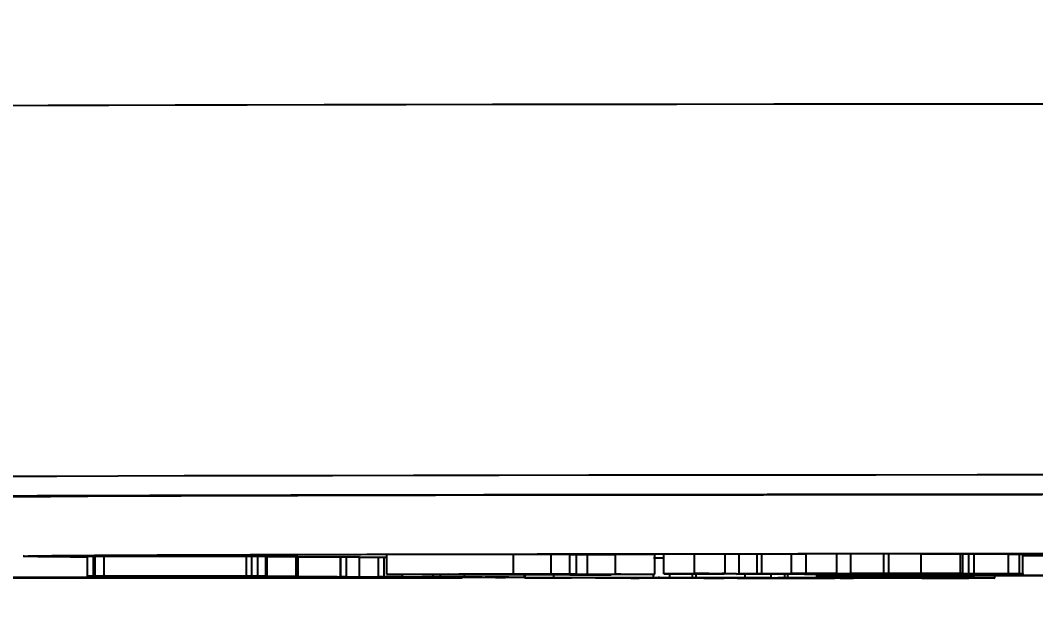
# Model space of a CAD drawing. Header units: millimetres. Extents: x 2223 to 4172, y 741 to 2119.
# Drawn here: x 3034.7 to 3086.8, y 921.9 to 951.5 of the extents above; entities that cross this region are included whole.
import ezdxf

# ---------------------------------------------------------------- set-up
doc = ezdxf.new("R2010")
doc.units = ezdxf.units.MM
doc.layers.add('AM_5', color=3, linetype='Continuous', lineweight=25)
doc.styles.add('SLDTEXTSTYLE1', font='txt.shx', dxfattribs={"width": 0.7, "bigfont": 'gbcbig.shx'})
doc.dimstyles.new('SLDDIMSTYLE12$0', dxfattribs={"dimtxt": 12, "dimasz": 10, "dimexe": 0, "dimexo": 0.0625, "dimgap": 0.875, "dimtad": 1, "dimdec": 1, "dimlfac": 1.8, "dimrnd": 1e-09, "dimzin": 12, "dimdsep": 46, "dimtxsty": 'SLDTEXTSTYLE1', "dimcen": 0.09, "dimdle": 8.16, "dimclrd": 3, "dimclre": 3, "dimadec": 0, "dimazin": 3, "dimtfac": 1, "dimtdec": 1, "dimtofl": 0, "dimtmove": 0, "dimatfit": 3, "dimfxl": 0, "dimfrac": 2, "dimtolj": 1, "dimlwd": 5, "dimlwe": 5, "dimarcsym": 0})

# ---------------------------------------------------------------- blocks, each defined once
blk = doc.blocks.new('*D36')
at = {"layer": 'AM_5', "color": 3, "lineweight": 5, "transparency": 16777216}
blk.add_line((3103.118, 1164.498), (2915.124, 1164.498), dxfattribs=at)
at = {"layer": 'AM_5', "color": 3, "linetype": 'Continuous', "lineweight": 5, "transparency": 16777216}
for p, q in [((2915.124, 1154.498), (2915.124, 932.886)), ((3057.372, 922.886), (2915.124, 922.886))]:
    blk.add_line(p, q, dxfattribs=at)
at = {"layer": 'AM_5', "color": 3, "transparency": 16777216}
for points in [[(2913.457, 1154.498), (2916.791, 1154.498), (2915.124, 1164.498)], [(2913.457, 932.886), (2916.791, 932.886), (2915.124, 922.886)]]:
    blk.add_solid(points, dxfattribs=at)
at = {"layer": 'Defpoints', "color": 0, "transparency": 16777216}
for p in [(3103.18, 1164.498), (2915.124, 922.886), (3057.435, 922.886)]:
    blk.add_point(p, dxfattribs=at)
at = {"layer": 'AM_5', "color": 0, "transparency": 16777216, "insert": (2908.249, 990.168), "char_height": 12, "attachment_point": 5, "rotation": 90, "style": 'SLDTEXTSTYLE1'}
blk.add_mtext('\\A1;245', dxfattribs=at)
blk = doc.blocks.new('*D37')
at = {"layer": 'AM_5', "color": 3, "lineweight": 5, "transparency": 16777216}
blk.add_line((3056.35, 922.958), (2915.303, 922.958), dxfattribs=at)
at = {"layer": 'AM_5', "color": 3, "linetype": 'Continuous', "lineweight": 5, "transparency": 16777216}
for p, q in [((2915.303, 912.958), (2915.303, 887.802)), ((3039.092, 877.802), (2915.303, 877.802))]:
    blk.add_line(p, q, dxfattribs=at)
at = {"layer": 'AM_5', "color": 3, "transparency": 16777216}
for points in [[(2913.636, 912.958), (2916.97, 912.958), (2915.303, 922.958)], [(2913.636, 887.802), (2916.97, 887.802), (2915.303, 877.802)]]:
    blk.add_solid(points, dxfattribs=at)
at = {"layer": 'Defpoints', "color": 0, "transparency": 16777216}
for p in [(3056.412, 922.958), (2915.303, 877.802), (3039.155, 877.802)]:
    blk.add_point(p, dxfattribs=at)
at = {"layer": 'AM_5', "color": 0, "transparency": 16777216, "insert": (2908.428, 900.38), "char_height": 12, "attachment_point": 5, "rotation": 90, "style": 'SLDTEXTSTYLE1'}
blk.add_mtext('\\A1;45', dxfattribs=at)

msp = doc.modelspace()

# ---------------------------------------------------------------- linework, layer by layer
at = {"color": 7, "linetype": 'Continuous', "lineweight": 25}
for p, q in [((3034.844, 924.026), (3034.899, 924.029)), ((3038.455, 924.009), (3038.149, 924.009)), ((3038.149, 923.009), (3038.149, 924.009)), ((3038.519, 924.008), (3038.455, 924.009)), ((3038.455, 923.009), (3038.455, 924.009)), ((3038.519, 924.008), (3038.519, 923.008)), ((3046.309, 924.01), (3039.008, 924.007)), ((3039.008, 923.007), (3039.008, 924.007)), ((3046.309, 923.01), (3046.309, 924.01)), ((3046.887, 924.012), (3046.581, 924.012)), ((3046.581, 923.012), (3046.581, 924.012)), ((3047.297, 924.007), (3046.887, 924.012)), ((3046.887, 923.012), (3046.887, 924.012)), ((3047.353, 924.005), (3047.297, 924.007)), ((3047.297, 923.007), (3047.297, 924.007)), ((3047.356, 923.005), (3047.356, 924.005)), ((3048.858, 922.994), (3048.858, 923.994)), ((3048.96, 922.992), (3048.96, 923.992)), ((3051.125, 923.975), (3048.96, 923.972)), ((3051.125, 922.975), (3051.125, 923.975)), ((3051.418, 923.977), (3051.14, 923.976)), ((3051.14, 922.976), (3051.14, 923.976)), ((3052.103, 923.974), (3051.418, 923.977)), ((3051.418, 923.977), (3051.418, 922.977)), ((3052.103, 922.974), (3052.103, 923.974)), ((3053.08, 923.966), (3052.103, 923.965)), ((3053.357, 923.969), (3053.08, 923.968)), ((3053.08, 922.968), (3053.08, 923.968)), ((3053.502, 923.968), (3053.357, 923.969)), ((3053.357, 922.969), (3053.357, 923.969)), ((3059.993, 924.113), (3053.502, 924.093)), ((3053.502, 923.093), (3053.502, 924.093)), ((3061.924, 924.117), (3059.993, 924.116)), ((3059.993, 923.116), (3059.993, 924.116)), ((3061.924, 923.117), (3061.924, 924.117)), ((3062.877, 924.112), (3061.924, 924.112)), ((3062.877, 923.112), (3062.877, 924.112)), ((3063.797, 924.102), (3063.224, 924.103)), ((3063.224, 923.103), (3063.224, 924.103)), ((3065.225, 924.106), (3063.797, 924.102)), ((3063.797, 923.102), (3063.797, 924.102)), ((3067.251, 924.111), (3065.225, 924.11)), ((3065.225, 923.11), (3065.225, 924.11)), ((3067.251, 923.111), (3067.251, 924.111)), ((3069.286, 924.129), (3067.706, 924.127)), ((3067.706, 923.127), (3067.706, 924.127)), ((3070.847, 924.136), (3069.286, 924.136)), ((3069.286, 923.136), (3069.286, 924.136)), ((3070.847, 923.136), (3070.847, 924.136)), ((3071.561, 924.132), (3070.847, 924.134)), ((3072.496, 924.133), (3071.561, 924.132)), ((3071.561, 923.132), (3071.561, 924.132)), ((3072.727, 924.136), (3072.496, 924.133)), ((3072.496, 923.133), (3072.496, 924.133)), ((3074.25, 924.135), (3072.727, 924.136)), ((3072.727, 923.136), (3072.727, 924.136)), ((3075.011, 924.137), (3074.25, 924.136)), ((3074.25, 923.136), (3074.25, 924.136)), ((3076.575, 924.144), (3075.011, 924.144)), ((3075.011, 923.144), (3075.011, 924.144)), ((3076.575, 923.144), (3076.575, 924.144)), ((3077.289, 924.14), (3076.575, 924.142)), ((3078.982, 924.142), (3077.289, 924.14)), ((3077.289, 923.14), (3077.289, 924.14)), ((3079.236, 924.145), (3078.982, 924.142)), ((3078.982, 923.142), (3078.982, 924.142)), ((3080.9, 924.144), (3079.236, 924.145)), ((3079.236, 923.145), (3079.236, 924.145)), ((3080.9, 923.144), (3080.9, 924.144)), ((3083.04, 924.138), (3082.927, 924.138)), ((3082.927, 923.138), (3082.927, 924.138)), ((3083.04, 923.138), (3083.04, 924.138)), ((3083.345, 924.128), (3083.04, 924.128)), ((3083.615, 924.131), (3083.345, 924.128)), ((3083.345, 923.128), (3083.345, 924.128)), ((3085.38, 924.13), (3083.615, 924.131)), ((3083.615, 923.131), (3083.615, 924.131)), ((3085.38, 923.13), (3085.38, 924.13)), ((3085.95, 923.121), (3085.95, 924.121)), ((3086.115, 923.12), (3086.115, 924.12)), ((3038.54, 923.004), (3038.149, 923.009)), ((3038.149, 923.009), (3038.455, 923.009)), ((3038.455, 923.009), (3038.519, 923.008)), ((3038.83, 923.005), (3038.846, 923.004)), ((3039.008, 923.007), (3046.309, 923.01)), ((3046.456, 923.008), (3039.155, 923.006)), ((3040.002, 923.006), (3040.002, 922.99)), ((3043.454, 923), (3043.454, 923.007)), ((3043.465, 922.968), (3043.743, 922.969)), ((3044.411, 922.964), (3043.465, 922.968)), ((3043.743, 922.969), (3043.932, 922.968)), ((3044.689, 922.965), (3044.411, 922.964)), ((3044.5, 922.965), (3044.689, 922.965)), ((3044.513, 922.967), (3051.125, 922.975)), ((3050.897, 922.974), (3044.656, 922.967)), ((3044.689, 922.965), (3044.689, 922.967)), ((3045.854, 922.958), (3050.946, 922.973)), ((3045.854, 922.958), (3045.854, 922.968)), ((3045.997, 922.958), (3045.854, 922.958)), ((3053.255, 922.966), (3045.997, 922.958)), ((3046.637, 923.011), (3046.581, 923.012)), ((3046.581, 923.012), (3046.887, 923.012)), ((3046.887, 923.012), (3047.297, 923.007)), ((3047.297, 923.007), (3047.279, 923.005)), ((3052.103, 922.974), (3047.655, 922.961)), ((3047.655, 922.961), (3047.703, 922.96)), ((3047.703, 922.96), (3053.113, 922.966)), ((3047.703, 922.96), (3047.703, 922.961)), ((3047.855, 922.96), (3047.855, 922.952)), ((3048.199, 922.95), (3047.892, 922.951)), ((3050.468, 922.963), (3050.468, 922.96)), ((3050.946, 922.973), (3050.897, 922.974)), ((3051.14, 922.976), (3051.418, 922.977)), ((3051.283, 922.976), (3051.14, 922.976)), ((3052.928, 922.936), (3051.243, 922.941)), ((3051.243, 922.941), (3051.485, 922.941)), ((3051.418, 922.977), (3052.103, 922.974)), ((3051.485, 922.941), (3051.778, 922.94)), ((3052.393, 922.94), (3058.056, 922.95)), ((3052.88, 922.937), (3053.171, 922.937)), ((3058.536, 922.948), (3052.913, 922.939)), ((3053.171, 922.937), (3052.928, 922.936)), ((3053.08, 922.968), (3053.357, 922.969)), ((3053.269, 922.968), (3053.08, 922.968)), ((3053.105, 922.952), (3053.105, 922.965)), ((3053.113, 922.966), (3053.113, 922.968)), ((3053.171, 922.937), (3053.171, 922.939)), ((3053.357, 922.969), (3054.303, 922.965)), ((3053.502, 923.093), (3060.244, 923.113)), ((3054.37, 923.093), (3053.502, 923.093)), ((3054.026, 922.964), (3053.837, 922.965)), ((3054.303, 922.965), (3054.026, 922.964)), ((3054.303, 922.965), (3054.303, 923.093)), ((3056.643, 923.101), (3055.143, 923.096)), ((3055.308, 923.092), (3055.308, 923.097)), ((3055.308, 923.092), (3055.31, 923.092)), ((3055.31, 923.092), (3055.31, 923.097)), ((3055.652, 922.953), (3057.48, 922.954)), ((3055.806, 922.952), (3055.652, 922.953)), ((3055.868, 922.96), (3055.868, 923.092)), ((3056.247, 922.958), (3056.247, 923.092)), ((3061.274, 923.094), (3056.643, 923.101)), ((3058.613, 923.107), (3057.196, 923.102)), ((3057.196, 923.102), (3061.827, 923.096)), ((3057.48, 922.954), (3057.48, 923.092)), ((3057.48, 922.954), (3060.558, 922.946)), ((3058.195, 923.087), (3059.34, 923.088)), ((3063.244, 923.1), (3058.613, 923.107)), ((3058.729, 923.094), (3058.729, 923.098)), ((3059.281, 922.943), (3059.079, 922.943)), ((3061.924, 923.117), (3059.166, 923.109)), ((3059.166, 923.109), (3062.823, 923.103)), ((3060.558, 922.946), (3059.281, 922.943)), ((3059.29, 923.092), (3059.29, 923.097)), ((3059.34, 923.088), (3059.34, 923.097)), ((3059.34, 923.088), (3061.274, 923.094)), ((3067.251, 923.111), (3059.682, 923.087)), ((3059.993, 923.116), (3061.924, 923.117)), ((3060.244, 923.113), (3059.993, 923.116)), ((3060.558, 922.946), (3060.558, 923.09)), ((3060.573, 923.09), (3060.573, 922.922)), ((3061.192, 923.112), (3061.192, 923.115)), ((3061.192, 923.112), (3062.877, 923.112)), ((3061.827, 923.102), (3061.827, 923.096)), ((3061.827, 923.096), (3063.244, 923.1)), ((3062.053, 923.095), (3062.053, 922.929)), ((3063.224, 923.103), (3063.797, 923.102)), ((3063.797, 923.102), (3065.492, 923.107)), ((3064.201, 922.913), (3064.382, 922.914)), ((3066.258, 922.91), (3064.201, 922.913)), ((3064.382, 922.914), (3064.68, 922.913)), ((3065.004, 923.073), (3064.773, 923.072)), ((3065.004, 923.073), (3065.004, 923.104)), ((3065.225, 923.11), (3067.251, 923.111)), ((3065.492, 923.107), (3065.225, 923.11)), ((3065.306, 922.914), (3069.581, 922.927)), ((3067.965, 922.919), (3065.992, 922.913)), ((3066.139, 922.911), (3066.139, 922.913)), ((3066.139, 922.911), (3066.439, 922.911)), ((3066.439, 922.911), (3066.258, 922.91)), ((3066.439, 922.911), (3066.439, 922.914)), ((3067.178, 922.933), (3067.178, 923.111)), ((3067.706, 923.127), (3070.801, 923.131)), ((3068.566, 923.126), (3067.706, 923.127)), ((3069.292, 922.917), (3067.965, 922.919)), ((3068.014, 922.929), (3068.014, 923.127)), ((3070.267, 922.926), (3068.144, 922.919)), ((3068.144, 922.919), (3069.215, 922.918)), ((3069.176, 922.928), (3069.176, 923.128)), ((3069.176, 922.928), (3069.356, 922.929)), ((3069.433, 922.928), (3069.176, 922.928)), ((3069.215, 922.918), (3069.215, 922.922)), ((3069.286, 923.136), (3070.847, 923.136)), ((3069.356, 922.929), (3069.356, 923.128)), ((3069.356, 922.929), (3071.885, 922.925)), ((3069.764, 922.905), (3069.764, 922.924)), ((3069.764, 922.905), (3069.912, 922.906)), ((3074.432, 922.9), (3069.764, 922.905)), ((3070.557, 923.13), (3069.856, 923.129)), ((3069.912, 922.906), (3069.912, 922.925)), ((3069.912, 922.906), (3070.188, 922.906)), ((3070.256, 923.117), (3070.256, 923.129)), ((3070.256, 923.117), (3070.598, 923.122)), ((3070.465, 923.117), (3070.256, 923.117)), ((3070.847, 923.136), (3070.701, 923.135)), ((3070.701, 923.135), (3071.561, 923.132)), ((3070.798, 922.906), (3074.351, 922.92)), ((3071.49, 922.925), (3070.891, 922.926)), ((3071.425, 923.112), (3083.345, 923.128)), ((3072.283, 923.112), (3071.425, 923.112)), ((3073.393, 922.912), (3071.53, 922.905)), ((3071.548, 923.129), (3071.539, 923.128)), ((3071.561, 923.132), (3072.496, 923.133)), ((3071.742, 922.904), (3071.742, 922.906)), ((3071.742, 922.904), (3072.933, 922.902)), ((3074.297, 923.135), (3071.785, 923.131)), ((3071.785, 923.131), (3072.196, 923.13)), ((3071.885, 922.925), (3071.885, 923.112)), ((3072.039, 922.919), (3072.483, 922.921)), ((3072.196, 923.13), (3072.196, 923.132)), ((3072.496, 923.133), (3072.727, 923.136)), ((3072.691, 923.119), (3080.464, 923.129)), ((3073.554, 923.118), (3072.691, 923.119)), ((3072.727, 923.136), (3074.297, 923.135)), ((3072.933, 922.902), (3072.933, 922.911)), ((3073.216, 922.92), (3073.216, 923.114)), ((3074.719, 922.911), (3073.393, 922.912)), ((3075.083, 922.919), (3073.544, 922.913)), ((3073.544, 922.913), (3074.869, 922.912)), ((3078.25, 923.12), (3073.575, 923.114)), ((3074.312, 923.123), (3073.621, 923.121)), ((3073.908, 922.921), (3073.908, 923.114)), ((3073.908, 922.921), (3074.058, 922.922)), ((3074.137, 922.921), (3073.908, 922.921)), ((3074.058, 922.922), (3074.058, 923.115)), ((3074.058, 922.922), (3078.542, 922.917)), ((3074.25, 923.136), (3076.529, 923.139)), ((3075.111, 923.135), (3074.25, 923.136)), ((3074.297, 923.135), (3074.297, 923.136)), ((3074.351, 922.92), (3074.415, 922.92)), ((3075.901, 922.903), (3074.432, 922.9)), ((3082.382, 923.131), (3074.846, 923.121)), ((3074.869, 922.912), (3074.869, 922.918)), ((3074.916, 923.105), (3074.916, 923.116)), ((3075.124, 923.104), (3074.916, 923.105)), ((3074.919, 922.907), (3075.019, 922.908)), ((3075.192, 922.907), (3074.919, 922.907)), ((3074.985, 923.13), (3074.985, 923.135)), ((3075.011, 923.144), (3076.575, 923.144)), ((3076.658, 922.913), (3075.192, 922.907)), ((3075.385, 922.899), (3075.385, 922.902)), ((3075.385, 922.899), (3075.503, 922.9)), ((3077.311, 922.897), (3075.385, 922.899)), ((3075.503, 922.9), (3075.503, 922.902)), ((3075.503, 922.9), (3075.888, 922.899)), ((3075.552, 923.117), (3075.552, 923.053)), ((3075.552, 923.051), (3075.552, 923.053)), ((3075.552, 923.053), (3085.44, 923.053)), ((3076.592, 923.051), (3075.552, 923.051)), ((3075.552, 922.992), (3075.552, 923.051)), ((3075.552, 922.989), (3075.552, 922.992)), ((3075.552, 922.992), (3076.592, 922.992)), ((3083.63, 922.989), (3075.552, 922.989)), ((3076.972, 922.918), (3075.691, 922.919)), ((3075.722, 922.904), (3075.722, 922.909)), ((3075.722, 922.904), (3075.901, 922.903)), ((3075.888, 922.899), (3075.888, 922.903)), ((3075.901, 922.903), (3075.901, 922.91)), ((3075.969, 923.126), (3075.969, 923.141)), ((3076.195, 923.125), (3075.969, 923.126)), ((3076.231, 923.116), (3076.231, 923.118)), ((3076.231, 923.116), (3077.882, 923.116)), ((3076.235, 922.912), (3076.235, 922.919)), ((3076.235, 922.912), (3076.385, 922.913)), ((3076.385, 922.913), (3076.385, 922.919)), ((3076.385, 922.913), (3076.658, 922.913)), ((3076.575, 923.144), (3076.393, 923.143)), ((3076.393, 923.143), (3077.289, 923.14)), ((3076.496, 923.134), (3076.4, 923.138)), ((3076.477, 922.9), (3079.259, 922.914)), ((3076.477, 922.9), (3076.477, 922.912)), ((3076.592, 922.992), (3076.592, 923.051)), ((3076.658, 922.913), (3076.658, 922.918)), ((3079.392, 922.913), (3076.766, 922.899)), ((3077.044, 922.898), (3077.044, 922.901)), ((3077.044, 922.898), (3077.429, 922.898)), ((3077.289, 923.14), (3078.982, 923.142)), ((3077.429, 922.898), (3077.311, 922.897)), ((3077.882, 923.116), (3077.374, 923.115)), ((3077.429, 922.898), (3077.429, 922.903)), ((3080.9, 923.144), (3077.569, 923.139)), ((3077.882, 923.116), (3077.882, 923.12)), ((3078.2, 922.913), (3077.92, 922.913)), ((3078.011, 923.111), (3078.011, 923.12)), ((3078.16, 923.11), (3078.011, 923.111)), ((3078.152, 922.995), (3078.152, 923.048)), ((3078.542, 922.917), (3078.2, 922.913)), ((3080.191, 923.114), (3078.25, 923.12)), ((3078.542, 922.917), (3078.542, 922.989)), ((3078.693, 922.916), (3078.693, 922.989)), ((3078.693, 922.916), (3078.81, 922.917)), ((3078.982, 922.916), (3078.693, 922.916)), ((3078.81, 922.989), (3078.81, 922.917)), ((3078.81, 922.917), (3080.207, 922.915)), ((3078.982, 923.142), (3079.236, 923.145)), ((3085.38, 923.13), (3079.069, 923.122)), ((3079.069, 923.122), (3081.049, 923.115)), ((3079.236, 923.145), (3080.9, 923.144)), ((3079.259, 922.914), (3079.304, 922.915)), ((3079.96, 923.131), (3079.31, 923.129)), ((3079.488, 922.913), (3079.392, 922.913)), ((3080.249, 922.895), (3079.488, 922.913)), ((3080.207, 922.915), (3080.207, 922.989)), ((3080.207, 922.915), (3080.931, 922.899)), ((3080.538, 922.895), (3080.249, 922.895)), ((3080.464, 923.129), (3080.718, 923.132)), ((3083.593, 922.911), (3080.538, 922.895)), ((3080.718, 923.132), (3082.382, 923.131)), ((3080.918, 923.122), (3080.918, 923.124)), ((3081.008, 923.121), (3080.918, 923.122)), ((3080.931, 922.899), (3080.931, 922.989)), ((3080.931, 922.899), (3081.027, 922.899)), ((3081.027, 922.899), (3081.027, 922.989)), ((3081.027, 922.899), (3083.304, 922.911)), ((3081.029, 923.024), (3081.029, 923.048)), ((3084.837, 923.024), (3081.029, 923.024)), ((3084.991, 923.021), (3081.029, 923.021)), ((3081.029, 923.021), (3081.029, 922.995)), ((3081.049, 923.115), (3081.049, 923.124)), ((3081.394, 923.113), (3081.394, 923.125)), ((3082.589, 923.051), (3084.49, 923.051)), ((3082.589, 922.992), (3082.589, 923.021)), ((3082.589, 922.992), (3083.63, 922.992)), ((3082.642, 922.912), (3082.642, 922.989)), ((3082.642, 922.912), (3082.759, 922.913)), ((3083.027, 922.912), (3082.642, 922.912)), ((3082.759, 922.913), (3082.759, 922.989)), ((3082.759, 922.913), (3084.686, 922.911)), ((3082.927, 923.138), (3083.04, 923.138)), ((3083.304, 922.911), (3083.349, 922.911)), ((3083.345, 923.128), (3083.615, 923.131)), ((3083.615, 923.131), (3085.38, 923.13)), ((3083.63, 922.992), (3083.63, 923.021)), ((3083.63, 922.992), (3083.63, 922.989)), ((3084.568, 922.911), (3084.183, 922.911)), ((3084.686, 922.911), (3084.568, 922.911)), ((3084.686, 922.911), (3084.686, 923.021)), ((3090.558, 922.989), (3084.991, 923.021)), ((3085.44, 923.053), (3085.44, 923.119))]:
    msp.add_line(p, q, dxfattribs=at)
at = {"color": 7, "linetype": 'Continuous', "lineweight": 25, "flags": 128}
for points in [[(3089.031, 947.194), (3083.706, 947.192), (3078.472, 947.189), (3073.352, 947.185), (3068.373, 947.18), (3063.555, 947.174), (3058.922, 947.168), (3054.496, 947.162), (3050.295, 947.154), (3046.342, 947.146), (3042.652, 947.137), (3039.245, 947.128), (3036.134, 947.119), (3033.336, 947.109), (3030.863, 947.098), (3028.726, 947.088), (3026.935, 947.077)], [(3089.031, 928.194), (3083.772, 928.192), (3078.602, 928.189), (3073.543, 928.185), (3068.619, 928.18), (3063.852, 928.175), (3059.264, 928.169), (3054.876, 928.162), (3050.707, 928.155), (3046.776, 928.147), (3043.1, 928.139), (3039.698, 928.13), (3036.583, 928.12), (3033.771, 928.111), (3031.273, 928.1), (3029.102, 928.09), (3027.266, 928.079), (3025.775, 928.068), (3024.635, 928.057)], [(3087.083, 927.175), (3082.212, 927.172), (3077.446, 927.169), (3072.81, 927.164), (3068.325, 927.159), (3064.015, 927.154), (3059.901, 927.148), (3056.003, 927.141), (3052.342, 927.133), (3048.934, 927.125), (3045.797, 927.117), (3042.948, 927.108), (3040.399, 927.099), (3038.163, 927.089), (3036.252, 927.079), (3034.676, 927.069), (3033.442, 927.058), (3032.556, 927.048), (3032.022, 927.037), (3031.844, 927.026), (3031.844, 927.026)]]:
    msp.add_lwpolyline(points, dxfattribs=at)
at = {"color": 7, "linetype": 'Continuous', "lineweight": 25}
for points, knots in [([(3089.21, 927.192), (3086.714, 927.191), (3081.677, 927.189), (3074.3, 927.183), (3067.058, 927.176), (3060.079, 927.168), (3053.476, 927.157), (3047.382, 927.146), (3041.89, 927.133), (3037.078, 927.119), (3033.015, 927.104), (3029.746, 927.088), (3027.207, 927.072), (3026.145, 927.062), (3025.619, 927.056)], [0, 0, 0, 0, 0.079959, 0.161371, 0.244142, 0.328893, 0.414217, 0.5, 0.585778, 0.671102, 0.755858, 0.838624, 0.920039, 1, 1, 1, 1]), ([(3038.149, 923.982), (3037.93, 923.983), (3036.975, 923.989), (3035.945, 923.999), (3035.002, 924.013), (3034.897, 924.022), (3034.844, 924.026)], [0, 0, 0, 0, 0.093549, 0.407564, 0.703776, 1, 1, 1, 1]), ([(3034.899, 924.029), (3034.946, 924.032), (3035.053, 924.04), (3035.923, 924.053), (3037.403, 924.067), (3039.579, 924.08), (3042.409, 924.094), (3045.923, 924.106), (3050.077, 924.119), (3054.821, 924.13), (3060.082, 924.14), (3065.774, 924.149), (3071.797, 924.156), (3078.02, 924.162), (3084.385, 924.167), (3090.738, 924.17), (3097.077, 924.172), (3103.344, 924.173), (3109.611, 924.172), (3115.95, 924.17), (3122.303, 924.167), (3128.668, 924.162), (3134.891, 924.156), (3140.914, 924.149), (3146.606, 924.14), (3151.867, 924.13), (3156.611, 924.119), (3160.765, 924.106), (3164.279, 924.094), (3167.109, 924.08), (3169.285, 924.067), (3170.766, 924.053), (3171.637, 924.04), (3171.744, 924.032), (3171.792, 924.029)], [0, 0, 0, 0, 0.023828, 0.053273, 0.084485, 0.115699, 0.147957, 0.180726, 0.213842, 0.247136, 0.28043, 0.313546, 0.346314, 0.378573, 0.409785, 0.440999, 0.470442, 0.499888, 0.529332, 0.558778, 0.58999, 0.621203, 0.653462, 0.68623, 0.719347, 0.752641, 0.785934, 0.819051, 0.851819, 0.884078, 0.915289, 0.946503, 0.975948, 1, 1, 1, 1]), ([(3039.008, 924.007), (3038.94, 924.007), (3038.839, 924.007), (3038.71, 924.007), (3038.627, 924.007), (3038.556, 924.008), (3038.533, 924.008), (3038.519, 924.008)], [0, 0, 0, 0, 0.282258, 0.415886, 0.550305, 0.716557, 1, 1, 1, 1]), ([(3046.638, 924.011), (3046.639, 924.011), (3046.644, 924.011), (3046.598, 924.01), (3046.507, 924.01), (3046.402, 924.01), (3046.33, 924.01), (3046.309, 924.01)], [0, 0, 0, 0, 0.132695, 0.344902, 0.557282, 0.875523, 1, 1, 1, 1]), ([(3048.858, 923.994), (3048.727, 923.995), (3048.484, 923.996), (3047.882, 923.997), (3047.482, 923.997), (3047.356, 923.997)], [0, 0, 0, 0, 0.4404149, 0.8228014, 1, 1, 1, 1]), ([(3048.94, 923.992), (3048.935, 923.993), (3048.929, 923.993), (3048.868, 923.994), (3048.858, 923.994)], [0, 0, 0, 0, 0.830719, 1, 1, 1, 1]), ([(3063.224, 924.103), (3063.189, 924.103), (3063.127, 924.105), (3063.002, 924.106), (3062.917, 924.107), (3062.877, 924.108)], [0, 0, 0, 0, 0.408182, 0.725272, 1, 1, 1, 1]), ([(3067.706, 923.932), (3067.691, 923.932), (3067.594, 923.932), (3067.368, 923.933), (3067.178, 923.933)], [0, 0, 0, 0, 0.156668, 1, 1, 1, 1]), ([(3082.927, 924.138), (3082.258, 924.138), (3081.579, 924.137), (3080.909, 924.137), (3080.9, 924.137)], [0, 0, 0, 0, 0.986687, 1, 1, 1, 1]), ([(3085.95, 924.121), (3085.839, 924.121), (3085.68, 924.122), (3085.449, 924.122), (3085.38, 924.122)], [0, 0, 0, 0, 0.700719, 1, 1, 1, 1]), ([(3086.113, 924.12), (3086.1, 924.12), (3086.074, 924.121), (3085.993, 924.121), (3085.95, 924.121)], [0, 0, 0, 0, 0.457866, 1, 1, 1, 1]), ([(3087.411, 924.053), (3087.303, 924.053), (3086.883, 924.053), (3086.443, 924.053), (3086.115, 924.053)], [0, 0, 0, 0, 0.254888, 1, 1, 1, 1]), ([(3038.519, 923.008), (3038.537, 923.008), (3038.563, 923.008), (3038.658, 923.007), (3038.753, 923.007), (3038.873, 923.007), (3038.962, 923.007), (3039.008, 923.007)], [0, 0, 0, 0, 0.35696, 0.506296, 0.628832, 0.807113, 1, 1, 1, 1]), ([(3043.73, 922.998), (3043.062, 922.998), (3042, 922.998), (3040.607, 922.998), (3039.672, 922.999), (3038.961, 923.001), (3038.662, 923.003), (3038.559, 923.004), (3038.54, 923.004)], [0, 0, 0, 0, 0.298114, 0.474394, 0.620068, 0.765882, 0.956507, 1, 1, 1, 1]), ([(3039.155, 923.006), (3039.104, 923.006), (3039.016, 923.005), (3038.915, 923.005), (3038.852, 923.005), (3038.843, 923.005), (3038.839, 923.005)], [0, 0, 0, 0, 0.290202, 0.50382, 0.763034, 1, 1, 1, 1]), ([(3038.846, 923.004), (3038.94, 923.004), (3039.12, 923.002), (3039.797, 923.001), (3040.813, 923), (3042.081, 923), (3043.016, 923), (3043.454, 923)], [0, 0, 0, 0, 0.179595, 0.343759, 0.495827, 0.763697, 1, 1, 1, 1]), ([(3040.033, 922.99), (3040.025, 922.99), (3039.984, 922.991), (3040.277, 922.992), (3040.961, 922.994), (3042.179, 922.996), (3043.176, 922.997), (3043.668, 922.997)], [0, 0, 0, 0, 0.036608, 0.183936, 0.408772, 0.708665, 1, 1, 1, 1]), ([(3045.33, 922.985), (3044.675, 922.985), (3043.562, 922.984), (3042.061, 922.985), (3041.073, 922.985), (3040.399, 922.987), (3040.197, 922.988), (3040.093, 922.988)], [0, 0, 0, 0, 0.3332849, 0.5666872, 0.7350111, 0.8630417, 1, 1, 1, 1]), ([(3040.393, 922.989), (3040.363, 922.989), (3040.303, 922.99), (3040.494, 922.991), (3040.953, 922.992), (3042.099, 922.994), (3043.202, 922.995), (3043.951, 922.995)], [0, 0, 0, 0, 0.098439, 0.192959, 0.327087, 0.54288, 1, 1, 1, 1]), ([(3045.047, 922.987), (3044.402, 922.987), (3043.411, 922.986), (3042.123, 922.986), (3041.342, 922.986), (3040.809, 922.987), (3040.515, 922.988), (3040.425, 922.988), (3040.393, 922.989)], [0, 0, 0, 0, 0.386905, 0.5938453, 0.741486, 0.8425466, 0.9443486, 1, 1, 1, 1]), ([(3043.454, 923), (3044.114, 923), (3045.068, 923.001), (3046.154, 923.002), (3046.738, 923.003), (3046.902, 923.004), (3046.985, 923.005)], [0, 0, 0, 0, 0.452303, 0.653993, 0.826668, 1, 1, 1, 1]), ([(3043.668, 922.997), (3044.325, 922.997), (3045.444, 922.998), (3046.924, 922.998), (3047.895, 922.997), (3048.55, 922.996), (3048.752, 922.994), (3048.858, 922.994)], [0, 0, 0, 0, 0.335879, 0.572344, 0.731569, 0.859032, 1, 1, 1, 1]), ([(3047.27, 923.004), (3047.154, 923.003), (3046.922, 923.002), (3046.089, 923), (3044.978, 922.999), (3044.126, 922.998), (3043.73, 922.998)], [0, 0, 0, 0, 0.221306, 0.442951, 0.740483, 1, 1, 1, 1]), ([(3043.932, 922.968), (3043.973, 922.968), (3044.032, 922.967), (3044.158, 922.967), (3044.273, 922.967), (3044.396, 922.967), (3044.474, 922.967), (3044.513, 922.967)], [0, 0, 0, 0, 0.3461, 0.493467, 0.642693, 0.820568, 1, 1, 1, 1]), ([(3043.951, 922.995), (3044.6, 922.995), (3045.595, 922.996), (3046.885, 922.996), (3047.649, 922.996), (3048.156, 922.995), (3048.407, 922.994), (3048.484, 922.994), (3048.507, 922.994)], [0, 0, 0, 0, 0.397346, 0.609831, 0.759517, 0.858592, 0.95839, 1, 1, 1, 1]), ([(3044.656, 922.967), (3044.61, 922.967), (3044.531, 922.967), (3044.454, 922.966), (3044.421, 922.966), (3044.434, 922.966), (3044.478, 922.966), (3044.5, 922.965)], [0, 0, 0, 0, 0.227355, 0.388209, 0.549679, 0.776891, 1, 1, 1, 1]), ([(3048.507, 922.994), (3048.543, 922.993), (3048.611, 922.993), (3048.507, 922.992), (3048.21, 922.991), (3047.242, 922.989), (3046.089, 922.988), (3045.175, 922.987), (3045.047, 922.987)], [0, 0, 0, 0, 0.099013, 0.188639, 0.277978, 0.435263, 0.920804, 1, 1, 1, 1]), ([(3048.858, 922.994), (3048.913, 922.993), (3049.026, 922.992), (3048.747, 922.99), (3047.985, 922.988), (3046.808, 922.986), (3045.788, 922.985), (3045.33, 922.985)], [0, 0, 0, 0, 0.14267, 0.2869, 0.459199, 0.757548, 1, 1, 1, 1]), ([(3046.309, 923.01), (3046.381, 923.01), (3046.486, 923.01), (3046.591, 923.01), (3046.643, 923.011), (3046.657, 923.011), (3046.644, 923.011), (3046.637, 923.011)], [0, 0, 0, 0, 0.3039299, 0.4394116, 0.5752405, 0.7665382, 1, 1, 1, 1]), ([(3046.991, 923.007), (3046.973, 923.007), (3046.935, 923.008), (3046.841, 923.008), (3046.722, 923.008), (3046.627, 923.008), (3046.535, 923.008), (3046.479, 923.008), (3046.456, 923.008)], [0, 0, 0, 0, 0.2921955, 0.5874478, 0.7122589, 0.8180509, 0.9240716, 1, 1, 1, 1]), ([(3047.009, 923.006), (3047.019, 923.006), (3047.038, 923.006), (3047.007, 923.007), (3046.991, 923.007)], [0, 0, 0, 0, 0.508302, 1, 1, 1, 1]), ([(3047.887, 922.952), (3047.881, 922.952), (3047.857, 922.954), (3048.263, 922.956), (3049.136, 922.958), (3050.015, 922.96), (3050.468, 922.96)], [0, 0, 0, 0, 0.075612, 0.323708, 0.651392, 1, 1, 1, 1]), ([(3053.643, 922.95), (3053.06, 922.949), (3052.068, 922.948), (3050.584, 922.947), (3049.512, 922.947), (3048.703, 922.948), (3048.369, 922.949), (3048.199, 922.95)], [0, 0, 0, 0, 0.333528, 0.567546, 0.735799, 0.864912, 1, 1, 1, 1]), ([(3048.461, 922.95), (3048.385, 922.95), (3048.237, 922.951), (3048.261, 922.952), (3048.533, 922.954), (3049.404, 922.956), (3050.36, 922.958), (3051.005, 922.958)], [0, 0, 0, 0, 0.098651, 0.191047, 0.328598, 0.547094, 1, 1, 1, 1]), ([(3053.105, 922.952), (3052.535, 922.951), (3051.661, 922.95), (3050.455, 922.949), (3049.659, 922.949), (3049.061, 922.949), (3048.675, 922.949), (3048.516, 922.95), (3048.461, 922.95)], [0, 0, 0, 0, 0.386956, 0.593793, 0.740338, 0.842099, 0.944778, 1, 1, 1, 1]), ([(3050.468, 922.96), (3051.054, 922.961), (3052.054, 922.962), (3053.523, 922.963), (3054.57, 922.962), (3055.359, 922.962), (3055.693, 922.961), (3055.868, 922.96)], [0, 0, 0, 0, 0.336368, 0.574645, 0.731944, 0.859761, 1, 1, 1, 1]), ([(3051.005, 922.958), (3051.579, 922.959), (3052.454, 922.96), (3053.685, 922.961), (3054.473, 922.961), (3055.054, 922.961), (3055.388, 922.96), (3055.523, 922.96), (3055.561, 922.96)], [0, 0, 0, 0, 0.397528, 0.607391, 0.759995, 0.859904, 0.960457, 1, 1, 1, 1]), ([(3051.125, 922.975), (3051.175, 922.975), (3051.256, 922.975), (3051.339, 922.975), (3051.372, 922.975), (3051.363, 922.975), (3051.316, 922.976), (3051.283, 922.976)], [0, 0, 0, 0, 0.239307, 0.388341, 0.538232, 0.677649, 1, 1, 1, 1]), ([(3051.778, 922.94), (3051.836, 922.94), (3051.918, 922.94), (3052.069, 922.94), (3052.193, 922.94), (3052.304, 922.94), (3052.368, 922.94), (3052.393, 922.94)], [0, 0, 0, 0, 0.362826, 0.512382, 0.662913, 0.871019, 1, 1, 1, 1]), ([(3052.913, 922.939), (3052.866, 922.939), (3052.791, 922.939), (3052.747, 922.938), (3052.752, 922.938), (3052.8, 922.938), (3052.856, 922.938), (3052.88, 922.937)], [0, 0, 0, 0, 0.266956, 0.429529, 0.591357, 0.826533, 1, 1, 1, 1]), ([(3055.561, 922.96), (3055.642, 922.96), (3055.796, 922.959), (3055.83, 922.958), (3055.685, 922.957), (3054.971, 922.954), (3054.002, 922.953), (3053.203, 922.952), (3053.105, 922.952)], [0, 0, 0, 0, 0.099186, 0.189605, 0.279846, 0.434014, 0.930829, 1, 1, 1, 1]), ([(3053.113, 922.966), (3053.163, 922.966), (3053.244, 922.966), (3053.327, 922.967), (3053.36, 922.967), (3053.351, 922.967), (3053.303, 922.967), (3053.269, 922.968)], [0, 0, 0, 0, 0.239079, 0.388006, 0.537788, 0.677074, 1, 1, 1, 1]), ([(3053.837, 922.965), (3053.803, 922.965), (3053.744, 922.966), (3053.615, 922.966), (3053.495, 922.966), (3053.372, 922.966), (3053.296, 922.966), (3053.255, 922.966)], [0, 0, 0, 0, 0.282446, 0.488833, 0.649378, 0.810868, 1, 1, 1, 1]), ([(3056.21, 922.957), (3056.109, 922.956), (3055.834, 922.954), (3054.905, 922.952), (3054.035, 922.95), (3053.643, 922.95)], [0, 0, 0, 0, 0.242788, 0.658331, 1, 1, 1, 1]), ([(3055.143, 923.096), (3055.052, 923.096), (3054.87, 923.095), (3054.595, 923.094), (3054.453, 923.093), (3054.37, 923.093)], [0, 0, 0, 0, 0.297154, 0.594531, 1, 1, 1, 1]), ([(3058.557, 923.091), (3058.261, 923.091), (3057.669, 923.092), (3056.575, 923.092), (3055.789, 923.092), (3055.308, 923.092)], [0, 0, 0, 0, 0.280043, 0.559301, 1, 1, 1, 1]), ([(3055.31, 923.092), (3055.62, 923.093), (3056.24, 923.093), (3057.097, 923.094), (3057.779, 923.094), (3058.296, 923.094), (3058.58, 923.094), (3058.711, 923.094), (3058.729, 923.094)], [0, 0, 0, 0, 0.277873, 0.555831, 0.757162, 0.870741, 0.982618, 1, 1, 1, 1]), ([(3058.17, 922.951), (3058.031, 922.952), (3057.824, 922.952), (3057.467, 922.953), (3056.974, 922.953), (3056.426, 922.952), (3055.978, 922.952), (3055.806, 922.952)], [0, 0, 0, 0, 0.240793, 0.359777, 0.461711, 0.794413, 1, 1, 1, 1]), ([(3055.868, 922.96), (3056.013, 922.96), (3056.235, 922.959), (3056.212, 922.958), (3056.205, 922.958)], [0, 0, 0, 0, 0.659487, 1, 1, 1, 1]), ([(3058.056, 922.95), (3058.095, 922.95), (3058.197, 922.95), (3058.306, 922.95), (3058.372, 922.95), (3058.386, 922.951), (3058.389, 922.951), (3058.371, 922.951), (3058.296, 922.951), (3058.22, 922.951), (3058.17, 922.951)], [0, 0, 0, 0, 0.166709, 0.438609, 0.487323, 0.517206, 0.541802, 0.578816, 0.723084, 1, 1, 1, 1]), ([(3064.773, 923.072), (3064.517, 923.074), (3063.897, 923.077), (3061.638, 923.082), (3059.517, 923.085), (3058.195, 923.087)], [0, 0, 0, 0, 0.209452, 0.506883, 1, 1, 1, 1]), ([(3059.368, 922.948), (3059.339, 922.948), (3059.253, 922.948), (3059.135, 922.949), (3059.034, 922.949), (3058.979, 922.949), (3058.949, 922.949), (3058.873, 922.949), (3058.733, 922.949), (3058.611, 922.949), (3058.536, 922.948)], [0, 0, 0, 0, 0.124093, 0.372351, 0.496838, 0.517541, 0.538485, 0.574939, 0.740211, 1, 1, 1, 1]), ([(3059.366, 923.091), (3059.348, 923.091), (3059.312, 923.091), (3059.187, 923.091), (3059.007, 923.091), (3058.781, 923.091), (3058.632, 923.091), (3058.557, 923.091)], [0, 0, 0, 0, 0.0876057, 0.1756397, 0.4450626, 0.7212942, 1, 1, 1, 1]), ([(3058.729, 923.094), (3058.879, 923.094), (3059.133, 923.093), (3059.293, 923.092), (3059.366, 923.092), (3059.402, 923.091), (3059.377, 923.091), (3059.366, 923.091)], [0, 0, 0, 0, 0.407699, 0.690083, 0.843754, 0.934161, 1, 1, 1, 1]), ([(3059.079, 922.943), (3059.263, 922.944), (3059.521, 922.945), (3059.691, 922.946), (3059.74, 922.946)], [0, 0, 0, 0, 0.710757, 1, 1, 1, 1]), ([(3059.748, 922.946), (3059.751, 922.946), (3059.765, 922.947), (3059.643, 922.947), (3059.476, 922.948), (3059.368, 922.948)], [0, 0, 0, 0, 0.096311, 0.412079, 1, 1, 1, 1]), ([(3059.682, 923.087), (3060.233, 923.087), (3061.251, 923.085), (3062.62, 923.083), (3064.04, 923.079), (3064.729, 923.076), (3064.965, 923.073), (3065.004, 923.073)], [0, 0, 0, 0, 0.221372, 0.409276, 0.596404, 0.933221, 1, 1, 1, 1]), ([(3061.372, 922.918), (3061.179, 922.918), (3060.801, 922.919), (3060.541, 922.921), (3060.577, 922.924), (3061.082, 922.927), (3061.724, 922.929), (3062.053, 922.929)], [0, 0, 0, 0, 0.136914, 0.269244, 0.466964, 0.727179, 1, 1, 1, 1]), ([(3061.57, 922.918), (3061.451, 922.919), (3061.22, 922.919), (3061.071, 922.92), (3061.12, 922.922), (3061.634, 922.925), (3062.342, 922.927), (3062.812, 922.928)], [0, 0, 0, 0, 0.0990027, 0.1927602, 0.3351777, 0.5578285, 1, 1, 1, 1]), ([(3062.823, 923.103), (3062.63, 923.105), (3062.326, 923.107), (3061.804, 923.11), (3061.397, 923.111), (3061.192, 923.112)], [0, 0, 0, 0, 0.46227, 0.729265, 1, 1, 1, 1]), ([(3066.53, 922.922), (3066.075, 922.92), (3065.307, 922.919), (3063.978, 922.917), (3062.925, 922.917), (3062.039, 922.917), (3061.598, 922.918), (3061.372, 922.918)], [0, 0, 0, 0, 0.335274, 0.565807, 0.736276, 0.864906, 1, 1, 1, 1]), ([(3065.771, 922.923), (3065.332, 922.922), (3064.661, 922.92), (3063.646, 922.918), (3062.905, 922.918), (3062.32, 922.918), (3061.883, 922.918), (3061.666, 922.918), (3061.57, 922.918)], [0, 0, 0, 0, 0.388784, 0.594507, 0.742724, 0.84452, 0.93111, 1, 1, 1, 1]), ([(3062.053, 922.929), (3062.511, 922.931), (3063.289, 922.932), (3064.607, 922.934), (3065.634, 922.934), (3066.497, 922.934), (3066.944, 922.933), (3067.178, 922.933)], [0, 0, 0, 0, 0.337884, 0.573603, 0.730566, 0.85906, 1, 1, 1, 1]), ([(3062.877, 923.112), (3062.821, 923.112), (3062.731, 923.111), (3062.784, 923.109), (3062.834, 923.108), (3062.859, 923.108)], [0, 0, 0, 0, 0.451045, 0.724772, 1, 1, 1, 1]), ([(3062.812, 922.928), (3063.255, 922.929), (3063.926, 922.931), (3064.977, 922.932), (3065.705, 922.933), (3066.301, 922.933), (3066.697, 922.933), (3066.888, 922.932), (3066.946, 922.932)], [0, 0, 0, 0, 0.39949, 0.604579, 0.758371, 0.856867, 0.955984, 1, 1, 1, 1]), ([(3062.859, 923.108), (3062.918, 923.107), (3063.022, 923.106), (3063.145, 923.104), (3063.197, 923.103), (3063.224, 923.103)], [0, 0, 0, 0, 0.39149, 0.695584, 1, 1, 1, 1]), ([(3064.68, 922.913), (3064.752, 922.913), (3064.851, 922.913), (3065, 922.913), (3065.108, 922.913), (3065.218, 922.913), (3065.276, 922.913), (3065.306, 922.914)], [0, 0, 0, 0, 0.3451215, 0.47825, 0.6125433, 0.7923859, 1, 1, 1, 1]), ([(3066.946, 922.932), (3067.068, 922.932), (3067.299, 922.932), (3067.476, 922.931), (3067.502, 922.929), (3067.154, 922.927), (3066.465, 922.925), (3065.864, 922.923), (3065.771, 922.923)], [0, 0, 0, 0, 0.099608, 0.189208, 0.278687, 0.431625, 0.91232, 1, 1, 1, 1]), ([(3065.992, 922.913), (3065.963, 922.912), (3065.916, 922.912), (3065.898, 922.912), (3065.938, 922.912), (3066.019, 922.911), (3066.103, 922.911), (3066.139, 922.911)], [0, 0, 0, 0, 0.2392653, 0.3980718, 0.5583573, 0.8110269, 1, 1, 1, 1]), ([(3067.957, 922.928), (3067.797, 922.926), (3067.503, 922.924), (3066.836, 922.922), (3066.53, 922.922)], [0, 0, 0, 0, 0.541529, 1, 1, 1, 1]), ([(3067.178, 922.933), (3067.377, 922.933), (3067.777, 922.932), (3068.03, 922.93), (3067.989, 922.929), (3067.974, 922.929)], [0, 0, 0, 0, 0.3813, 0.766294, 1, 1, 1, 1]), ([(3069.856, 923.129), (3069.717, 923.128), (3069.44, 923.128), (3069, 923.127), (3068.725, 923.127), (3068.566, 923.126)], [0, 0, 0, 0, 0.297582, 0.595326, 1, 1, 1, 1]), ([(3069.215, 922.918), (3069.475, 922.917), (3069.915, 922.917), (3070.583, 922.917), (3071.131, 922.917), (3071.626, 922.918), (3071.892, 922.918), (3072.039, 922.919)], [0, 0, 0, 0, 0.269335, 0.456647, 0.599702, 0.778351, 1, 1, 1, 1]), ([(3070.801, 923.131), (3070.62, 923.132), (3070.283, 923.133), (3069.776, 923.134), (3069.449, 923.135), (3069.286, 923.136)], [0, 0, 0, 0, 0.369183, 0.684555, 1, 1, 1, 1]), ([(3072.8, 922.918), (3072.584, 922.917), (3072.222, 922.916), (3071.483, 922.916), (3070.76, 922.915), (3069.992, 922.916), (3069.528, 922.916), (3069.292, 922.917)], [0, 0, 0, 0, 0.253557, 0.424716, 0.595645, 0.794239, 1, 1, 1, 1]), ([(3069.581, 922.927), (3069.612, 922.927), (3069.662, 922.927), (3069.685, 922.927), (3069.663, 922.927), (3069.58, 922.928), (3069.489, 922.928), (3069.433, 922.928)], [0, 0, 0, 0, 0.242147, 0.388856, 0.536837, 0.710317, 1, 1, 1, 1]), ([(3070.188, 922.906), (3070.265, 922.906), (3070.374, 922.905), (3070.535, 922.905), (3070.644, 922.906), (3070.735, 922.906), (3070.778, 922.906), (3070.798, 922.906)], [0, 0, 0, 0, 0.350066, 0.499422, 0.650662, 0.830252, 1, 1, 1, 1]), ([(3070.891, 922.926), (3070.821, 922.926), (3070.713, 922.926), (3070.544, 922.926), (3070.42, 922.926), (3070.33, 922.926), (3070.286, 922.926), (3070.267, 922.926)], [0, 0, 0, 0, 0.336259, 0.518412, 0.701425, 0.865829, 1, 1, 1, 1]), ([(3071.438, 923.124), (3071.344, 923.123), (3071.153, 923.121), (3070.696, 923.118), (3070.465, 923.117)], [0, 0, 0, 0, 0.493905, 1, 1, 1, 1]), ([(3070.683, 923.125), (3070.684, 923.125), (3070.718, 923.127), (3070.636, 923.128), (3070.557, 923.13)], [0, 0, 0, 0, 0.05128, 1, 1, 1, 1]), ([(3071.53, 922.905), (3071.507, 922.905), (3071.468, 922.905), (3071.471, 922.905), (3071.513, 922.904), (3071.604, 922.904), (3071.691, 922.904), (3071.742, 922.904)], [0, 0, 0, 0, 0.233621, 0.399553, 0.564983, 0.740199, 1, 1, 1, 1]), ([(3072.519, 922.921), (3072.525, 922.922), (3072.553, 922.922), (3072.416, 922.923), (3072.057, 922.924), (3071.692, 922.925), (3071.49, 922.925)], [0, 0, 0, 0, 0.067979, 0.316164, 0.620975, 1, 1, 1, 1]), ([(3073.621, 923.121), (3073.455, 923.122), (3073.123, 923.123), (3072.425, 923.126), (3071.897, 923.127), (3071.548, 923.129)], [0, 0, 0, 0, 0.25307, 0.506097, 1, 1, 1, 1]), ([(3071.885, 922.925), (3072.206, 922.925), (3072.73, 922.924), (3073.16, 922.922), (3073.261, 922.92), (3073.105, 922.919), (3072.886, 922.918), (3072.8, 922.918)], [0, 0, 0, 0, 0.303232, 0.495993, 0.689194, 0.877678, 1, 1, 1, 1]), ([(3072.196, 923.13), (3072.505, 923.13), (3073.133, 923.13), (3073.929, 923.131), (3074.488, 923.131), (3074.8, 923.13), (3074.924, 923.13), (3074.985, 923.13)], [0, 0, 0, 0, 0.325958, 0.662347, 0.799326, 0.902609, 1, 1, 1, 1]), ([(3073.575, 923.114), (3073.436, 923.114), (3073.159, 923.113), (3072.717, 923.113), (3072.442, 923.112), (3072.283, 923.112)], [0, 0, 0, 0, 0.297206, 0.594593, 1, 1, 1, 1]), ([(3074.41, 923.128), (3074.186, 923.128), (3073.757, 923.129), (3073.05, 923.129), (3072.581, 923.129), (3072.345, 923.129)], [0, 0, 0, 0, 0.350612, 0.672174, 1, 1, 1, 1]), ([(3072.345, 923.129), (3072.526, 923.129), (3072.887, 923.128), (3073.538, 923.126), (3074.02, 923.124), (3074.312, 923.123)], [0, 0, 0, 0, 0.282431, 0.564866, 1, 1, 1, 1]), ([(3072.933, 922.902), (3073.216, 922.902), (3073.701, 922.902), (3074.501, 922.902), (3075.161, 922.903), (3075.542, 922.903), (3075.722, 922.904)], [0, 0, 0, 0, 0.296463, 0.506276, 0.766316, 1, 1, 1, 1]), ([(3074.846, 923.121), (3074.708, 923.12), (3074.431, 923.12), (3073.989, 923.119), (3073.713, 923.119), (3073.554, 923.118)], [0, 0, 0, 0, 0.297214, 0.594601, 1, 1, 1, 1]), ([(3074.418, 922.921), (3074.418, 922.921), (3074.42, 922.921), (3074.389, 922.921), (3074.296, 922.921), (3074.198, 922.921), (3074.137, 922.921)], [0, 0, 0, 0, 0.034336, 0.266425, 0.542953, 1, 1, 1, 1]), ([(3075.098, 923.127), (3075.078, 923.127), (3075.039, 923.127), (3074.943, 923.127), (3074.796, 923.127), (3074.608, 923.128), (3074.476, 923.128), (3074.41, 923.128)], [0, 0, 0, 0, 0.082107, 0.164925, 0.356677, 0.675002, 1, 1, 1, 1]), ([(3075.019, 922.908), (3075.12, 922.908), (3075.26, 922.909), (3075.241, 922.91), (3075.121, 922.91), (3074.927, 922.911), (3074.779, 922.911), (3074.719, 922.911)], [0, 0, 0, 0, 0.4002553, 0.5540467, 0.7092134, 0.880119, 1, 1, 1, 1]), ([(3074.869, 922.912), (3075.002, 922.911), (3075.21, 922.911), (3075.525, 922.911), (3075.783, 922.911), (3076.039, 922.912), (3076.164, 922.912), (3076.235, 922.912)], [0, 0, 0, 0, 0.265228, 0.413113, 0.562281, 0.751044, 1, 1, 1, 1]), ([(3074.916, 923.105), (3075.161, 923.106), (3075.632, 923.108), (3076.088, 923.112), (3076.183, 923.115), (3076.231, 923.116)], [0, 0, 0, 0, 0.35008, 0.672322, 1, 1, 1, 1]), ([(3074.985, 923.13), (3075.053, 923.129), (3075.161, 923.129), (3075.168, 923.128), (3075.145, 923.128), (3075.142, 923.128), (3075.11, 923.127), (3075.098, 923.127)], [0, 0, 0, 0, 0.414992, 0.667292, 0.851809, 0.943552, 1, 1, 1, 1]), ([(3076.529, 923.139), (3076.347, 923.139), (3076.009, 923.141), (3075.497, 923.142), (3075.173, 923.143), (3075.011, 923.144)], [0, 0, 0, 0, 0.369297, 0.684635, 1, 1, 1, 1]), ([(3075.691, 922.919), (3075.627, 922.919), (3075.521, 922.92), (3075.366, 922.92), (3075.251, 922.92), (3075.153, 922.919), (3075.108, 922.919), (3075.083, 922.919)], [0, 0, 0, 0, 0.2946797, 0.4891513, 0.6427246, 0.79668, 1, 1, 1, 1]), ([(3076.4, 923.138), (3076.262, 923.137), (3075.985, 923.137), (3075.543, 923.136), (3075.269, 923.136), (3075.111, 923.135)], [0, 0, 0, 0, 0.297538, 0.595282, 1, 1, 1, 1]), ([(3077.374, 923.115), (3077.152, 923.113), (3076.737, 923.111), (3076.003, 923.107), (3075.417, 923.105), (3075.124, 923.104)], [0, 0, 0, 0, 0.365437, 0.681548, 1, 1, 1, 1]), ([(3075.888, 922.899), (3075.978, 922.899), (3076.103, 922.899), (3076.27, 922.899), (3076.375, 922.899), (3076.44, 922.9), (3076.469, 922.9), (3076.477, 922.9)], [0, 0, 0, 0, 0.388994, 0.538184, 0.687796, 0.914813, 1, 1, 1, 1]), ([(3075.969, 923.126), (3076.126, 923.127), (3076.425, 923.13), (3076.482, 923.132), (3076.509, 923.134)], [0, 0, 0, 0, 0.523773, 1, 1, 1, 1]), ([(3077.351, 923.136), (3077.31, 923.135), (3077.238, 923.132), (3076.829, 923.129), (3076.407, 923.126), (3076.195, 923.125)], [0, 0, 0, 0, 0.386257, 0.690164, 1, 1, 1, 1]), ([(3078.152, 923.048), (3078.143, 923.048), (3078.127, 923.049), (3077.929, 923.05), (3077.668, 923.05), (3077.214, 923.051), (3076.847, 923.051), (3076.592, 923.051)], [0, 0, 0, 0, 0.250411, 0.398556, 0.54744, 0.686236, 1, 1, 1, 1]), ([(3076.592, 922.992), (3076.89, 922.992), (3077.306, 922.992), (3077.779, 922.993), (3078.022, 922.993), (3078.14, 922.994), (3078.149, 922.995), (3078.152, 922.995)], [0, 0, 0, 0, 0.364031, 0.510061, 0.655864, 0.843841, 1, 1, 1, 1]), ([(3076.766, 922.899), (3076.742, 922.899), (3076.714, 922.899), (3076.733, 922.899), (3076.736, 922.899)], [0, 0, 0, 0, 0.839131, 1, 1, 1, 1]), ([(3076.75, 922.899), (3076.768, 922.899), (3076.812, 922.899), (3076.918, 922.898), (3077.006, 922.898), (3077.044, 922.898)], [0, 0, 0, 0, 0.2705737, 0.6892242, 1, 1, 1, 1]), ([(3077.92, 922.913), (3077.913, 922.914), (3077.898, 922.915), (3077.676, 922.917), (3077.3, 922.918), (3077.054, 922.918), (3076.972, 922.918)], [0, 0, 0, 0, 0.333446, 0.670522, 0.890051, 1, 1, 1, 1]), ([(3079.31, 923.129), (3079.14, 923.13), (3078.799, 923.131), (3078.152, 923.133), (3077.662, 923.135), (3077.351, 923.136)], [0, 0, 0, 0, 0.266774, 0.533551, 1, 1, 1, 1]), ([(3077.569, 923.139), (3078.194, 923.139), (3079.446, 923.138), (3081.315, 923.137), (3082.448, 923.138), (3082.927, 923.138)], [0, 0, 0, 0, 0.365081, 0.731832, 1, 1, 1, 1]), ([(3082.459, 923.135), (3081.794, 923.135), (3080.649, 923.135), (3079.084, 923.137), (3078.24, 923.138), (3077.813, 923.138)], [0, 0, 0, 0, 0.407022, 0.699492, 1, 1, 1, 1]), ([(3077.813, 923.138), (3077.992, 923.138), (3078.351, 923.136), (3079.056, 923.134), (3079.603, 923.132), (3079.96, 923.131)], [0, 0, 0, 0, 0.257454, 0.514908, 1, 1, 1, 1]), ([(3078.011, 923.111), (3078.315, 923.111), (3078.862, 923.112), (3079.487, 923.112), (3079.857, 923.113), (3080.031, 923.113), (3080.146, 923.113), (3080.222, 923.113), (3080.253, 923.113), (3080.259, 923.114), (3080.227, 923.114), (3080.199, 923.114), (3080.191, 923.114)], [0, 0, 0, 0, 0.35041, 0.630866, 0.725925, 0.790521, 0.841305, 0.86957, 0.898179, 0.941209, 0.984756, 1, 1, 1, 1]), ([(3080.733, 923.11), (3080.526, 923.11), (3080.107, 923.111), (3079.199, 923.111), (3078.562, 923.11), (3078.16, 923.11)], [0, 0, 0, 0, 0.263652, 0.534652, 1, 1, 1, 1]), ([(3079.299, 922.915), (3079.299, 922.915), (3079.297, 922.915), (3079.257, 922.915), (3079.154, 922.915), (3079.053, 922.916), (3078.982, 922.916)], [0, 0, 0, 0, 0.094648, 0.307424, 0.510271, 1, 1, 1, 1]), ([(3081.049, 923.115), (3081.164, 923.114), (3081.345, 923.114), (3081.423, 923.113), (3081.256, 923.111), (3080.953, 923.111), (3080.733, 923.11)], [0, 0, 0, 0, 0.268227, 0.423788, 0.580622, 1, 1, 1, 1]), ([(3080.918, 923.122), (3081.58, 923.122), (3082.578, 923.122), (3083.91, 923.123), (3084.807, 923.123), (3085.479, 923.122), (3085.812, 923.121), (3085.93, 923.121), (3085.95, 923.121)], [0, 0, 0, 0, 0.381103, 0.574669, 0.765651, 0.888057, 0.981539, 1, 1, 1, 1]), ([(3085.475, 923.119), (3084.842, 923.12), (3083.805, 923.121), (3082.296, 923.121), (3081.439, 923.121), (3081.008, 923.121)], [0, 0, 0, 0, 0.437716, 0.717507, 1, 1, 1, 1]), ([(3081.029, 923.048), (3081.039, 923.048), (3081.057, 923.049), (3081.25, 923.05), (3081.576, 923.05), (3082.037, 923.051), (3082.402, 923.051), (3082.589, 923.051)], [0, 0, 0, 0, 0.212555, 0.375218, 0.538546, 0.763737, 1, 1, 1, 1]), ([(3081.029, 922.995), (3081.04, 922.994), (3081.059, 922.994), (3081.264, 922.993), (3081.612, 922.992), (3082.076, 922.992), (3082.434, 922.992), (3082.589, 922.992)], [0, 0, 0, 0, 0.21541, 0.378382, 0.541893, 0.800389, 1, 1, 1, 1]), ([(3083.04, 923.138), (3082.882, 923.137), (3082.615, 923.137), (3082.444, 923.136), (3082.454, 923.135), (3082.459, 923.135)], [0, 0, 0, 0, 0.431037, 0.72606, 1, 1, 1, 1]), ([(3083.344, 922.911), (3083.344, 922.912), (3083.342, 922.912), (3083.302, 922.912), (3083.199, 922.912), (3083.098, 922.912), (3083.027, 922.912)], [0, 0, 0, 0, 0.094648, 0.307424, 0.510271, 1, 1, 1, 1]), ([(3084.183, 922.911), (3084.117, 922.911), (3084.006, 922.911), (3083.852, 922.911), (3083.741, 922.911), (3083.651, 922.911), (3083.614, 922.911), (3083.593, 922.911)], [0, 0, 0, 0, 0.292493, 0.488495, 0.642099, 0.795375, 1, 1, 1, 1]), ([(3084.49, 923.051), (3085.159, 923.051), (3086.505, 923.051), (3088.313, 923.049), (3089.633, 923.047), (3090.557, 923.043), (3090.864, 923.04), (3090.887, 923.038), (3090.892, 923.037)], [0, 0, 0, 0, 0.196061, 0.394111, 0.547436, 0.700125, 0.928087, 1, 1, 1, 1]), ([(3090.892, 923.037), (3090.862, 923.036), (3090.801, 923.033), (3090.118, 923.029), (3088.77, 923.026), (3087.085, 923.024), (3085.738, 923.024), (3084.96, 923.024), (3084.837, 923.024)], [0, 0, 0, 0, 0.200351, 0.402646, 0.59747, 0.766762, 0.96323, 1, 1, 1, 1]), ([(3085.44, 923.053), (3086.109, 923.053), (3087.344, 923.053), (3089.111, 923.052), (3090.774, 923.051), (3092.293, 923.049), (3093.439, 923.044), (3093.747, 923.041), (3093.765, 923.039), (3093.769, 923.038)], [0, 0, 0, 0, 0.160365, 0.296332, 0.431737, 0.589347, 0.747826, 0.949128, 1, 1, 1, 1]), ([(3086.05, 923.119), (3086.017, 923.119), (3085.926, 923.119), (3085.781, 923.119), (3085.624, 923.119), (3085.524, 923.119), (3085.475, 923.119)], [0, 0, 0, 0, 0.1702702, 0.4642597, 0.7315085, 1, 1, 1, 1]), ([(3085.95, 923.121), (3086.001, 923.121), (3086.106, 923.12), (3086.144, 923.12), (3086.116, 923.119), (3086.072, 923.119), (3086.05, 923.119)], [0, 0, 0, 0, 0.391814, 0.807915, 0.901195, 1, 1, 1, 1])]:
    msp.add_open_spline(points, degree=3, knots=knots, dxfattribs=at)

# ---------------------------------------------------------------- dimensions: what is measured, and where the dimension line sits
at = {"layer": 'AM_5'}
dim = msp.add_linear_dim(base=(2915.124, 922.886), p1=(3103.18, 1164.498), p2=(3057.435, 922.886), angle=90, text='245', dimstyle='SLDDIMSTYLE12$0', override={"dimlfac": 1}, dxfattribs=at)
dim.commit()
dim.dimension.update_dxf_attribs({"geometry": '*D36', "text_midpoint": (2915.124, 990.168), "dimtype": 160})
dim = msp.add_linear_dim(base=(2915.303, 877.802), p1=(3056.412, 922.958), p2=(3039.155, 877.802), angle=90, text='45', dimstyle='SLDDIMSTYLE12$0', override={"dimlfac": 1, "dimpost": ''}, dxfattribs=at)
dim.commit()
dim.dimension.update_dxf_attribs({"geometry": '*D37', "text_midpoint": (2908.428, 900.38)})

doc.saveas('drawing.dxf')
